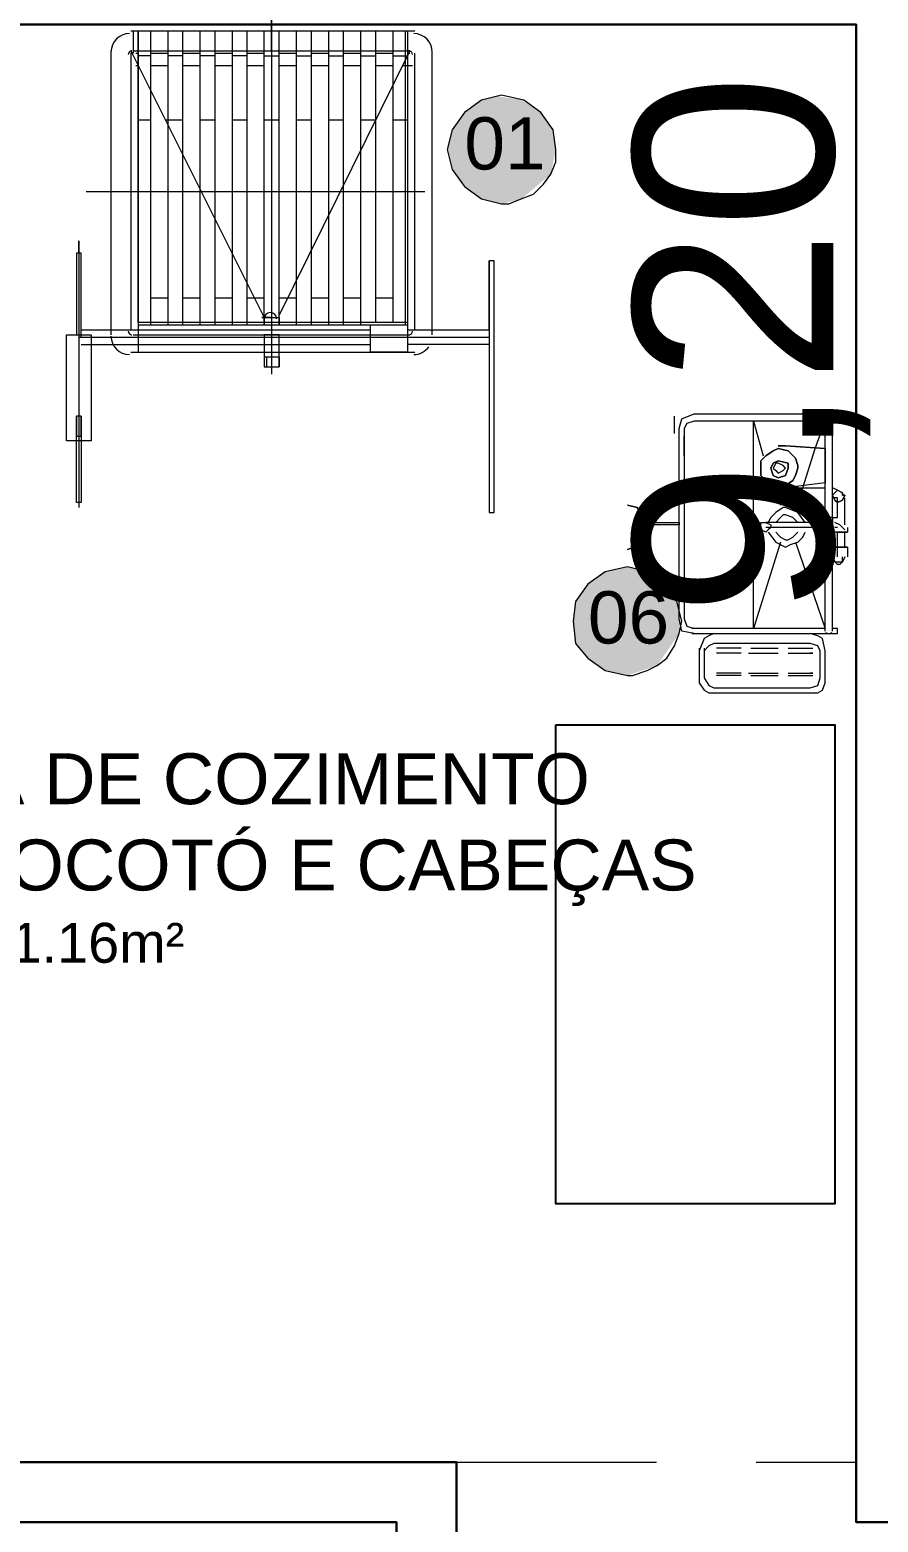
# Model space of a CAD drawing. Header units: metres. Extents: x 149 to 429, y -3 to 162.
# Drawn here: x 373.877 to 375.999, y 100.824 to 104.561 of the extents above; entities that cross this region are included whole.
import ezdxf

# ---------------------------------------------------------------- set-up
doc = ezdxf.new("R2010")
doc.units = ezdxf.units.M
doc.linetypes.add('IMPORT-Dashed _3_', pattern=[0.75, 0.5, -0.25])
doc.layers.add('1053_ARQ_BASE_MATADOURO_dwg', color=7, linetype='Continuous', lineweight=5, true_color=0x767676)
for name, color, linetype, lineweight in [('A-COTAS', 7, 'Continuous', 9), ('A-PAREDE', 7, 'Continuous', 30), ('A-TEXTO1', 7, 'Continuous', 5), ('A_PROJEÇÃO', 7, 'IMPORT-Dashed _3_', 5), ('PDF_equip 1020', 7, 'Continuous', 5), ('PDF_EQUIPAMENTOS', 7, 'Continuous', 5), ('PDF_EquipInox', 7, 'Continuous', 5), ('PDF_Text', 7, 'Continuous', 5)]:
    doc.layers.add(name, color=color, linetype=linetype, lineweight=lineweight)
doc.styles.add('Arial_1', font='arial.ttf', dxfattribs={"height": 0.1308})
doc.styles.add('Arial_11', font='arial.ttf', dxfattribs={"height": 0.1})
doc.styles.add('Arial_5', font='arial.ttf', dxfattribs={"height": 0.1275})
doc.styles.add('Arial_6', font='arial.ttf', dxfattribs={"height": 0.5})

# ---------------------------------------------------------------- blocks, each defined once
blk = doc.blocks.new('1053_ARQ_BASE_MATADOURO_dwg_arq geral tgov-4039641-TÉRREO 1_20 - Dependente 2')
at = {"layer": 'A-PAREDE', "color": 253, "true_color": 0xaaaaaa, "flags": 128}
blk.add_lwpolyline([(36.7296, 17.6382), (38.1796, 17.6382), (38.1796, 16.9932), (38.3296, 16.9932), (38.3296, 17.7882), (36.7296, 17.7882), (36.2296, 17.7882), (36.2296, 21.3882), (36.3296, 21.3882), (36.3296, 21.5382), (36.0796, 21.5382), (36.0796, 17.6382)], dxfattribs=at)
blk.add_lwpolyline([(42.6296, 17.6382), (42.6296, 17.7882), (39.4796, 17.7882), (39.4796, 21.3882), (41.7796, 21.3882), (41.7796, 21.5382), (37.0796, 21.5382), (37.0796, 21.3882), (39.3296, 21.3882), (39.3296, 17.7882), (39.3296, 17.6382)], close=True, dxfattribs=at)
at = {"layer": 'A_PROJEÇÃO', "color": 253, "true_color": 0xaaaaaa}
blk.add_line((38.3296, 17.7882), (39.3296, 17.7882), dxfattribs=at)
at = {"layer": 'A-COTAS', "insert": (38.7722, 20.5857), "char_height": 0.5, "width": 1.628048, "attachment_point": 2, "rotation": 90, "line_spacing_factor": 0.941778, "style": 'Arial_6'}
blk.add_mtext('9,20', dxfattribs=at)
at = {"layer": 'A-TEXTO1', "attachment_point": 1, "line_spacing_factor": 0.941778}
for s, insert, char_height, width, style in [('ÁREA DE COZIMENTO', (36.7634, 19.5636), 0.1275, 2.266488, 'Arial_5'), ('DE MOCOTÓ E CABEÇAS', (36.7634, 19.3476), 0.1275, 2.586481, 'Arial_5'), ('Área: 11.16m²', (36.7634, 19.139), 0.1, 1.057761, 'Arial_11')]:
    blk.add_mtext(s, dxfattribs=dict(at, insert=insert, char_height=char_height, width=width, style=style))
blk = doc.blocks.new('1053_ARQ_BASE_MATADOURO_dwg_ARQ GALPAO TGOV-4039645-TÉRREO 1_20 - Dependente 2')
at = {"layer": 'PDF_Text', "true_color": 0xe2e2e2}
h = blk.add_hatch(color=254, dxfattribs=at)
h.paths.add_polyline_path([(-5.3725, 8.1591), (-5.2736, 8.2024), (-5.255, 8.2271), (-5.2427, 8.2889), (-5.2489, 8.3446), (-5.2983, 8.4011), (-5.323, 8.4188), (-5.3725, 8.425), (-5.4281, 8.4188), (-5.4714, 8.3879), (-5.5023, 8.3446), (-5.5023, 8.2395), (-5.4541, 8.1838), (-5.4281, 8.1653)])
h.paths.add_polyline_path([(-5.3972, 8.9257), (-5.3601, 8.936), (-5.2921, 8.9937), (-5.2798, 9.0556), (-5.2863, 9.1118), (-5.3169, 9.1545), (-5.3972, 9.1875), (-5.4158, 9.1916), (-5.4652, 9.1792), (-5.5085, 9.1545), (-5.5394, 9.1112), (-5.5518, 9.0556), (-5.5394, 9.0061), (-5.5085, 8.9628), (-5.4652, 8.9319)])
h.paths.add_polyline_path([(-3.3076, 9.9026), (-3.2334, 9.9273), (-3.1778, 10.0077), (-3.1778, 10.0633), (-3.1901, 10.0967), (-3.2148, 10.1313), (-3.2581, 10.1622), (-3.3076, 10.1746), (-3.3632, 10.1622), (-3.4065, 10.1313), (-3.4374, 10.088), (-3.4436, 10.0386), (-3.4374, 9.9829), (-3.4065, 9.9458), (-3.3632, 9.9149)])
h.paths.add_polyline_path([(-5.3107, 10.3662), (-5.2056, 10.4095), (-5.187, 10.4342), (-5.1747, 10.4961), (-5.187, 10.5517), (-5.2118, 10.595), (-5.255, 10.6259), (-5.3601, 10.6259), (-5.4034, 10.595), (-5.4343, 10.5517), (-5.4467, 10.4961), (-5.4343, 10.4466), (-5.3818, 10.391), (-5.3601, 10.3786)])
h.paths.add_polyline_path([(-3.6229, 11.0834), (-3.5734, 11.0958), (-3.4992, 11.1576), (-3.4869, 11.2194), (-3.4931, 11.2689), (-3.524, 11.3121), (-3.5734, 11.3444), (-3.6327, 11.353), (-3.6723, 11.343), (-3.7156, 11.3121), (-3.7465, 11.2689), (-3.7589, 11.2194), (-3.7465, 11.1699), (-3.7156, 11.1267), (-3.6723, 11.0958), (-3.6327, 11.0859)])
h.paths.add_polyline_path([(-5.0943, 11.0834), (-5.0448, 11.0958), (-4.9954, 11.1328), (-4.9583, 11.2194), (-4.9706, 11.2689), (-5.0016, 11.3121), (-5.0448, 11.343), (-5.0943, 11.3554), (-5.1499, 11.343), (-5.1932, 11.3121), (-5.2179, 11.2689), (-5.2303, 11.2194), (-5.1967, 11.1328), (-5.1932, 11.1267), (-5.1499, 11.0958)])
at = {"layer": 'PDF_equip 1020', "color": 253, "true_color": 0xaaaaaa}
for p, q in [((-4.5008, 11.5162), (-4.5008, 10.7805)), ((-4.4575, 11.5162), (-4.4575, 10.7805)), ((-4.4204, 11.5162), (-4.4204, 10.7805)), ((-4.3771, 11.5162), (-4.3771, 10.7805)), ((-4.34, 11.5162), (-4.34, 10.7805)), ((-4.2968, 11.5162), (-4.2968, 10.7805)), ((-4.2597, 11.5162), (-4.2597, 10.7805)), ((-4.136, 11.5162), (-4.136, 10.7805)), ((-4.0989, 11.5162), (-4.0989, 10.7805)), ((-4.0557, 11.5162), (-4.0557, 10.7805)), ((-4.0186, 11.5162), (-4.0186, 10.7805)), ((-3.9753, 11.5162), (-3.9753, 10.7805)), ((-3.9382, 11.5162), (-3.9382, 10.7866)), ((-3.8949, 11.5162), (-3.8949, 10.7866)), ((-3.864, 11.5162), (-3.864, 10.7805)), ((-3.8393, 10.7681), (-3.8393, 11.4605)), ((-3.796, 10.7557), (-3.796, 11.4667)), ((-4.5008, 10.8485), (-4.4575, 10.8485)), ((-4.4204, 10.8485), (-4.3771, 10.8485)), ((-4.34, 10.8485), (-4.2968, 10.8485)), ((-4.2597, 10.8485), (-4.2164, 10.8485)), ((-4.1793, 10.8485), (-4.136, 10.8485)), ((-4.0989, 10.8485), (-4.0557, 10.8485)), ((-4.0186, 10.8485), (-3.9753, 10.8485)), ((-3.9382, 10.8485), (-3.8949, 10.8485)), ((-4.5317, 10.7805), (-3.8578, 10.7805)), ((-4.5502, 10.7124), (-3.8393, 10.7124)), ((-4.2102, 10.7001), (-4.2102, 10.6754))]:
    blk.add_line(p, q, dxfattribs=at)
at = {"layer": 'PDF_equip 1020', "color": 253, "true_color": 0xaaaaaa, "flags": 128}
for points in [[(-4.1978, 11.4667), (-4.1978, 11.6027), (-4.1978, 10.6568)], [(-4.5441, 11.5162), (-4.5441, 11.4605), (-4.5502, 11.4605), (-4.5502, 11.1143), (-4.5502, 10.7681)], [(-4.5502, 11.4667), (-4.2164, 10.799), (-4.2164, 10.7805), (-4.2164, 11.5162)], [(-3.8578, 10.7866), (-4.5317, 10.7866), (-4.5317, 11.5162), (-4.5317, 10.7124)], [(-4.1978, 10.799), (-4.2226, 10.799), (-4.1793, 10.799), (-4.1793, 10.7805), (-4.1793, 11.5162)], [(-3.8578, 11.5162), (-3.8578, 10.7124), (-3.9506, 10.7124), (-3.9506, 10.7805)], [(-4.5997, 11.4667), (-4.5997, 11.1143), (-4.5997, 10.7557)], [(-4.5441, 11.4667), (-4.5317, 11.4667), (-3.8516, 11.4667), (-3.8578, 11.4667), (-3.8516, 11.4667), (-4.1793, 10.8052)], [(-4.6615, 11.1143), (-4.5997, 11.1143), (-3.8145, 11.1143)], [(-4.6801, 10.9597), (-4.6801, 10.9907), (-4.6801, 10.323)], [(-4.6739, 10.7681), (-4.6739, 10.9597), (-4.6863, 10.9597), (-4.6863, 10.7681), (-4.6863, 10.7557)], [(-3.6538, 10.7681), (-3.6538, 10.9412), (-3.6538, 10.3106), (-3.6414, 10.3106), (-3.6414, 10.9412), (-3.6538, 10.9412)], [(-4.6739, 10.7495), (-4.6739, 10.7681), (-4.6368, 10.7681), (-3.9506, 10.7681)], [(-3.8578, 10.7681), (-3.6538, 10.7681), (-3.6538, 10.731), (-3.8578, 10.731)], [(-4.6801, 10.7495), (-4.6368, 10.7495), (-3.6538, 10.7495)], [(-4.6739, 10.731), (-4.6368, 10.731), (-3.9506, 10.731)], [(-4.5441, 10.7557), (-4.5317, 10.7557), (-3.8578, 10.7557), (-3.8516, 10.7557)], [(-4.2164, 10.7124), (-4.2164, 10.6754), (-4.1793, 10.6754), (-4.1793, 10.7124)], [(-4.2164, 10.7001), (-4.1793, 10.7001), (-4.1793, 10.6754)], [(-4.6739, 10.5517), (-4.6863, 10.5517), (-4.6863, 10.5022), (-4.6739, 10.5022), (-4.6739, 10.5517), (-4.6739, 10.5022), (-4.6739, 10.3353), (-4.6863, 10.3353), (-4.6863, 10.5022), (-4.6863, 10.5517)]]:
    blk.add_lwpolyline(points, dxfattribs=at)
for points in [[(-4.6492, 10.4899), (-4.711, 10.4899), (-4.711, 10.7557), (-4.6492, 10.7557)], [(-4.1793, 10.7557), (-4.2164, 10.7557), (-4.2164, 10.6754), (-4.1793, 10.6754)]]:
    blk.add_lwpolyline(points, close=True, dxfattribs=at)
at = {"layer": 'PDF_equip 1020', "color": 253, "true_color": 0xaaaaaa}
for centre, radius, start, end in [((-4.2009, 10.7959), 0.0155, 0.0001, 179.9999), ((-4.5472, 10.765), 0.00927, 179.9999, 270.0001), ((-3.8547, 10.765), 0.00927, 269.9999, 0.0001), ((-4.5533, 10.7526), 0.0464, 180, 270), ((-3.8424, 10.7526), 0.0464, 270, 324.8768)]:
    blk.add_arc(centre, radius, start, end, dxfattribs=at)
at = {"layer": 'PDF_EQUIPAMENTOS', "color": 253, "true_color": 0xaaaaaa}
for p, q in [((-3.8393, 11.5162), (-4.5502, 11.5162)), ((-4.5379, 11.4605), (-4.5317, 11.4605)), ((-4.5008, 11.4543), (-4.5317, 11.4543)), ((-4.5008, 11.4605), (-4.4575, 11.4605)), ((-4.4204, 11.4543), (-4.4575, 11.4543)), ((-4.4204, 11.4605), (-4.3771, 11.4605)), ((-4.34, 11.4543), (-4.3771, 11.4543)), ((-4.34, 11.4605), (-4.2968, 11.4605)), ((-4.2597, 11.4543), (-4.2968, 11.4543)), ((-4.2597, 11.4605), (-4.2164, 11.4605)), ((-4.2164, 11.4543), (-4.1793, 11.4543)), ((-4.1793, 11.4605), (-4.136, 11.4605)), ((-4.136, 11.4543), (-4.0989, 11.4543)), ((-4.0989, 11.4605), (-4.0557, 11.4605)), ((-4.0557, 11.4543), (-4.0186, 11.4543)), ((-4.0186, 11.4605), (-3.9753, 11.4605)), ((-3.9753, 11.4543), (-3.9382, 11.4543)), ((-3.9382, 11.4605), (-3.8949, 11.4605)), ((-3.8949, 11.4543), (-3.8578, 11.4543)), ((-3.8578, 11.4605), (-3.8516, 11.4605)), ((-4.5379, 11.4296), (-4.5317, 11.4296)), ((-4.5008, 11.4296), (-4.4575, 11.4296)), ((-4.4204, 11.4296), (-4.3771, 11.4296)), ((-4.34, 11.4296), (-4.2968, 11.4296)), ((-4.2597, 11.4296), (-4.2164, 11.4296)), ((-4.1793, 11.4296), (-4.136, 11.4296)), ((-4.0989, 11.4296), (-4.0557, 11.4296)), ((-4.0186, 11.4296), (-3.9753, 11.4296)), ((-3.9382, 11.4296), (-3.8949, 11.4296)), ((-3.8702, 11.4296), (-3.8455, 11.4296)), ((-4.5317, 11.2936), (-4.5008, 11.2936)), ((-4.4637, 11.2936), (-4.4204, 11.2936)), ((-4.3771, 11.2936), (-4.34, 11.2936)), ((-4.2968, 11.2936), (-4.2597, 11.2936)), ((-4.2164, 11.2936), (-4.1793, 11.2936)), ((-4.136, 11.2936), (-4.0989, 11.2936)), ((-4.0557, 11.2936), (-4.0186, 11.2936)), ((-3.9753, 11.2936), (-3.9382, 11.2936)), ((-3.8949, 11.2936), (-3.8578, 11.2936))]:
    blk.add_line(p, q, dxfattribs=at)
at = {"layer": 'PDF_EQUIPAMENTOS', "color": 253, "lineweight": 25, "true_color": 0xaaaaaa, "flags": 128}
blk.add_lwpolyline([(-3.4869, 9.7789), (-2.7883, 9.7789), (-2.7883, 8.5795), (-3.4869, 8.5795)], close=True, dxfattribs=at)
at = {"layer": 'PDF_EQUIPAMENTOS', "color": 253, "true_color": 0xaaaaaa}
for centre, radius, start, end in [((-4.5533, 11.4636), 0.0464, 90, 180), ((-3.8424, 11.4636), 0.0464, 360, 90), ((-4.5472, 11.4574), 0.00927, 89.9999, 180.0001), ((-3.8547, 11.4574), 0.00927, 359.9999, 90.0001)]:
    blk.add_arc(centre, radius, start, end, dxfattribs=at)
at = {"layer": 'PDF_EquipInox', "color": 253, "true_color": 0xaaaaaa}
for p, q in [((-3.1901, 10.5084), (-3.1901, 10.5517)), ((-2.7944, 10.5517), (-2.813, 10.5517)), ((-2.813, 10.0138), (-2.813, 10.5455)), ((-3.1654, 10.4528), (-3.1654, 10.5022)), ((-2.813, 10.4528), (-2.813, 10.4466)), ((-2.813, 10.2549), (-2.813, 10.3168)), ((-2.7635, 10.2797), (-2.7635, 10.3477)), ((-2.8254, 10.2859), (-2.8315, 10.2859)), ((-2.8254, 10.2797), (-2.8315, 10.2797)), ((-2.8254, 10.2982), (-2.8192, 10.2982)), ((-2.7944, 10.2982), (-2.813, 10.2982)), ((-2.8377, 10.2735), (-2.9614, 10.2735)), ((-2.8254, 10.2735), (-2.8192, 10.2735)), ((-2.7821, 10.2735), (-2.7883, 10.2735)), ((-2.7635, 10.224), (-2.7635, 10.2611)), ((-2.7574, 10.2735), (-2.7574, 10.2611)), ((-3.1654, 10.1066), (-3.1654, 10.0571)), ((-3.085, 10.0077), (-2.8439, 10.0077)), ((-3.0232, 9.9706), (-3.085, 9.9706)), ((-3.0232, 9.9582), (-3.085, 9.9582)), ((-2.9985, 9.9706), (-2.9305, 9.9706)), ((-2.9057, 9.9706), (-2.8439, 9.9706)), ((-3.0232, 9.9087), (-3.085, 9.9087)), ((-3.0232, 9.9026), (-3.085, 9.9026)), ((-2.9985, 9.9026), (-2.9305, 9.9026)), ((-2.9057, 9.9026), (-2.8439, 9.9026))]:
    blk.add_line(p, q, dxfattribs=at)
at = {"layer": 'PDF_EquipInox', "color": 253, "true_color": 0xaaaaaa, "flags": 128}
for points in [[(-3.1407, 10.0077), (-3.1716, 10.0138), (-3.1778, 10.0447), (-3.1778, 10.5208), (-3.1716, 10.5455), (-3.1407, 10.5579), (-2.7821, 10.5579), (-2.7821, 10.5393), (-2.7944, 10.5393)], [(-2.8872, 10.3291), (-2.8686, 10.3724), (-2.8377, 10.4713), (-2.813, 10.5393), (-3.1407, 10.5393), (-3.1592, 10.5332), (-3.1654, 10.5208), (-3.1654, 10.0447), (-3.1592, 10.0262), (-3.1407, 10.02)], [(-2.9243, 10.2364), (-2.9923, 10.02), (-2.9923, 10.5393), (-2.9676, 10.4528)], [(-2.7944, 10.0138), (-2.7944, 10.5455), (-2.8006, 10.5517), (-2.8068, 10.5517), (-2.813, 10.5517), (-2.8192, 10.5455)], [(-2.813, 10.4713), (-2.9119, 10.4775), (-2.813, 10.4713), (-2.813, 10.3848), (-2.813, 10.4713), (-2.813, 10.4651)], [(-2.9243, 10.3291), (-2.9305, 10.3724), (-2.9119, 10.3724), (-2.9305, 10.3724)], [(-2.813, 10.3848), (-2.9119, 10.3724), (-2.813, 10.3724)], [(-2.7821, 10.3662), (-2.7697, 10.36), (-2.7697, 10.3539), (-2.7635, 10.3539), (-2.7697, 10.3415), (-2.7821, 10.3353), (-2.7883, 10.3415), (-2.7944, 10.3539), (-2.7883, 10.36), (-2.7821, 10.3662), (-2.7697, 10.36), (-2.7697, 10.3539), (-2.7635, 10.3539), (-2.7697, 10.3415), (-2.7821, 10.3353), (-2.7883, 10.3415), (-2.7944, 10.3539), (-2.7883, 10.36), (-2.7821, 10.3662), (-2.7883, 10.36), (-2.7944, 10.3539), (-2.7883, 10.3415), (-2.7821, 10.3353), (-2.7697, 10.3415), (-2.7635, 10.3539), (-2.7697, 10.3539), (-2.7697, 10.36), (-2.7821, 10.3662), (-2.7944, 10.3724)], [(-2.8625, 10.2859), (-2.881, 10.3106), (-2.9119, 10.323), (-2.9181, 10.323), (-2.9366, 10.3106), (-2.949, 10.2982), (-2.9552, 10.2859)], [(-2.7944, 10.292), (-2.7944, 10.2982), (-2.7821, 10.2982), (-2.7821, 10.3477), (-2.7944, 10.3477)], [(-3.2581, 10.2859), (-3.1778, 10.2859), (-3.1778, 10.2797), (-3.2581, 10.2797)], [(-2.8377, 10.2797), (-2.8377, 10.2859), (-2.9614, 10.2859), (-2.949, 10.2797), (-2.949, 10.2735), (-2.9552, 10.2673), (-2.9614, 10.2611), (-2.9737, 10.2673), (-2.9737, 10.2735), (-2.9737, 10.2859), (-2.9614, 10.2859)], [(-2.881, 10.2859), (-2.8934, 10.2982), (-2.9119, 10.3044), (-2.9181, 10.3044), (-2.9243, 10.2982), (-2.9366, 10.2859)], [(-2.8068, 10.2982), (-2.8192, 10.292), (-2.8192, 10.2735), (-2.8192, 10.2611), (-2.8068, 10.2488)], [(-2.7944, 10.2735), (-2.7944, 10.2982), (-2.7944, 10.2735), (-2.813, 10.2735)], [(-2.7635, 10.2673), (-2.7759, 10.2797), (-2.7883, 10.2859)], [(-2.9552, 10.2611), (-2.9366, 10.2364), (-2.9119, 10.224), (-2.8995, 10.2302), (-2.881, 10.2364), (-2.8686, 10.2488), (-2.8625, 10.2611)], [(-2.9366, 10.2611), (-2.9243, 10.2488), (-2.9119, 10.2426), (-2.9057, 10.2426), (-2.8934, 10.2488), (-2.881, 10.2611)], [(-2.7821, 10.224), (-2.7821, 10.2611), (-2.7883, 10.2611)], [(-2.8872, 10.2364), (-2.813, 10.02), (-3.1468, 10.02)], [(-2.7821, 10.1993), (-2.7821, 10.2179), (-2.7821, 10.224), (-2.7883, 10.224), (-2.7574, 10.224), (-2.7821, 10.224), (-2.7883, 10.224)], [(-2.7574, 10.224), (-2.7574, 10.2117), (-2.7574, 10.1993)], [(-2.7635, 10.1993), (-2.7697, 10.1869), (-2.7759, 10.1808), (-2.7821, 10.1808), (-2.7883, 10.1869), (-2.7944, 10.1993), (-2.7883, 10.1869), (-2.7821, 10.1869), (-2.7697, 10.1869), (-2.7697, 10.1931), (-2.7697, 10.1993)], [(-3.1468, 10.0077), (-2.7821, 10.0077), (-2.7821, 10.02), (-2.7944, 10.02)], [(-3.1283, 9.9706), (-3.1283, 9.8964), (-3.1283, 9.884), (-3.1159, 9.8655), (-3.1036, 9.8593), (-3.0912, 9.8593), (-2.8501, 9.8593), (-2.8315, 9.8593), (-2.8192, 9.8655), (-2.813, 9.884), (-2.813, 9.8964), (-2.813, 9.9644), (-2.8192, 9.9953), (-2.8315, 10.0015), (-2.8501, 10.0077)], [(-3.0912, 10.0077), (-3.1036, 10.0015), (-3.1159, 9.9953), (-3.1283, 9.9644)], [(-3.1159, 9.9706), (-3.1159, 9.8964), (-3.1036, 9.8778), (-3.0912, 9.8716), (-2.8501, 9.8716), (-2.8315, 9.8778), (-2.8254, 9.8964), (-2.8254, 9.9644), (-2.8315, 9.9767), (-2.8501, 9.9829), (-3.0912, 9.9829), (-3.1036, 9.9767), (-3.1159, 9.9644)], [(-3.0046, 9.9582), (-2.9985, 9.9582), (-2.9305, 9.9582)], [(-2.9057, 9.9582), (-2.8439, 9.9582), (-2.8501, 9.9582)], [(-3.0046, 9.9087), (-2.9985, 9.9087), (-2.9305, 9.9087)], [(-2.9057, 9.9087), (-2.8439, 9.9087), (-2.8501, 9.9087)]]:
    blk.add_lwpolyline(points, dxfattribs=at)
for points in [[(-2.9305, 10.4713), (-2.9057, 10.4651), (-2.8872, 10.4466), (-2.881, 10.4281), (-2.881, 10.4219), (-2.8872, 10.4033), (-2.8934, 10.391), (-2.9119, 10.3786), (-2.9305, 10.3724), (-2.9428, 10.3786), (-2.9614, 10.391), (-2.9737, 10.4033), (-2.9737, 10.4219), (-2.9737, 10.4404), (-2.9614, 10.4528), (-2.9428, 10.4651), (-2.9305, 10.4713), (-2.9428, 10.4651), (-2.9614, 10.4528), (-2.9737, 10.4404), (-2.9737, 10.4219), (-2.9737, 10.4033), (-2.9614, 10.391), (-2.9428, 10.3786), (-2.9305, 10.3724), (-2.9119, 10.3786), (-2.8934, 10.391), (-2.8872, 10.4033), (-2.881, 10.4219), (-2.881, 10.4281), (-2.8872, 10.4466), (-2.9057, 10.4651)], [(-2.9305, 10.4775), (-2.9119, 10.4775)], [(-2.9305, 10.4404), (-2.9057, 10.4342), (-2.9057, 10.4219), (-2.9119, 10.4033), (-2.9305, 10.3971), (-2.9428, 10.4033), (-2.949, 10.4219), (-2.9428, 10.4342), (-2.9305, 10.4404), (-2.9428, 10.4342), (-2.949, 10.4219), (-2.9428, 10.4033), (-2.9305, 10.3971), (-2.9119, 10.4033), (-2.9057, 10.4219), (-2.9057, 10.4342)], [(-2.9305, 10.4342), (-2.9366, 10.4342), (-2.9428, 10.4219), (-2.9366, 10.4157), (-2.9305, 10.4095), (-2.9181, 10.4157), (-2.9119, 10.4219), (-2.9181, 10.4281)], [(-3.3076, 10.3291), (-3.2829, 10.323), (-3.2705, 10.3044), (-3.2581, 10.2859), (-3.2581, 10.2735), (-3.2643, 10.2549), (-3.2705, 10.2364), (-3.289, 10.224), (-3.3076, 10.2179), (-3.289, 10.224), (-3.2705, 10.2364), (-3.2643, 10.2549), (-3.2581, 10.2735), (-3.2581, 10.2859), (-3.2705, 10.3044), (-3.2829, 10.323)], [(-2.7821, 10.2611), (-2.7574, 10.2611)]]:
    blk.add_lwpolyline(points, close=True, dxfattribs=at)
at = {"layer": 'PDF_EquipInox', "color": 253, "true_color": 0xaaaaaa}
blk.add_arc((-2.8037, 10.0231), 0.0155, 235.6541, 304.3459, dxfattribs=at)
at = {"layer": 'PDF_Text', "color": 253, "true_color": 0xaaaaaa, "flags": 128}
for points in [[(-3.4869, 11.2194), (-3.4931, 11.2689), (-3.524, 11.3121), (-3.5672, 11.343), (-3.6229, 11.3554), (-3.6723, 11.343), (-3.7156, 11.3121), (-3.7465, 11.2689), (-3.7589, 11.2194), (-3.7465, 11.1699), (-3.7156, 11.1267), (-3.6723, 11.0958), (-3.6229, 11.0834), (-3.6043, 11.0834), (-3.5734, 11.0958), (-3.5425, 11.1081), (-3.5178, 11.1328), (-3.4992, 11.1576), (-3.4869, 11.1885)], [(-3.1716, 10.0386), (-3.1839, 10.088), (-3.2148, 10.1313), (-3.2581, 10.1622), (-3.3076, 10.1746), (-3.3632, 10.1622), (-3.4065, 10.1313), (-3.4374, 10.088), (-3.4436, 10.0386), (-3.4374, 9.9829), (-3.4065, 9.9458), (-3.3632, 9.9149), (-3.3076, 9.9026), (-3.2952, 9.9026), (-3.2581, 9.9149), (-3.2334, 9.9273), (-3.2087, 9.9458), (-3.1901, 9.9767), (-3.1778, 10.0077)]]:
    blk.add_lwpolyline(points, close=True, dxfattribs=at)
at = {"layer": 'PDF_Text', "char_height": 0.1308, "width": 0.243392, "attachment_point": 1, "line_spacing_factor": 0.941778, "style": 'Arial_1'}
for s, insert in [('01', (-3.7156, 11.3004)), ('06', (-3.4065, 10.1134))]:
    blk.add_mtext(s, dxfattribs=dict(at, insert=insert))
blk = doc.blocks.new('1053_ARQ_BASE_MATADOURO_dwg-3625622-TÉRREO 1_20 - Dependente 2')
for name, p in [('1053_ARQ_BASE_MATADOURO_dwg_arq geral tgov-4039641-TÉRREO 1_20 - Dependente 2', (130.2098, 83.186)), ('1053_ARQ_BASE_MATADOURO_dwg_ARQ GALPAO TGOV-4039645-TÉRREO 1_20 - Dependente 2', (172.2746, 93.0419))]:
    blk.add_blockref(name, p)

msp = doc.modelspace()

# ---------------------------------------------------------------- block references
at = {"layer": '1053_ARQ_BASE_MATADOURO_dwg', "color": 253, "true_color": 0xaaaaaa}
msp.add_blockref('1053_ARQ_BASE_MATADOURO_dwg-3625622-TÉRREO 1_20 - Dependente 2', (206.405, 0), dxfattribs=at)

doc.saveas('drawing.dxf')
